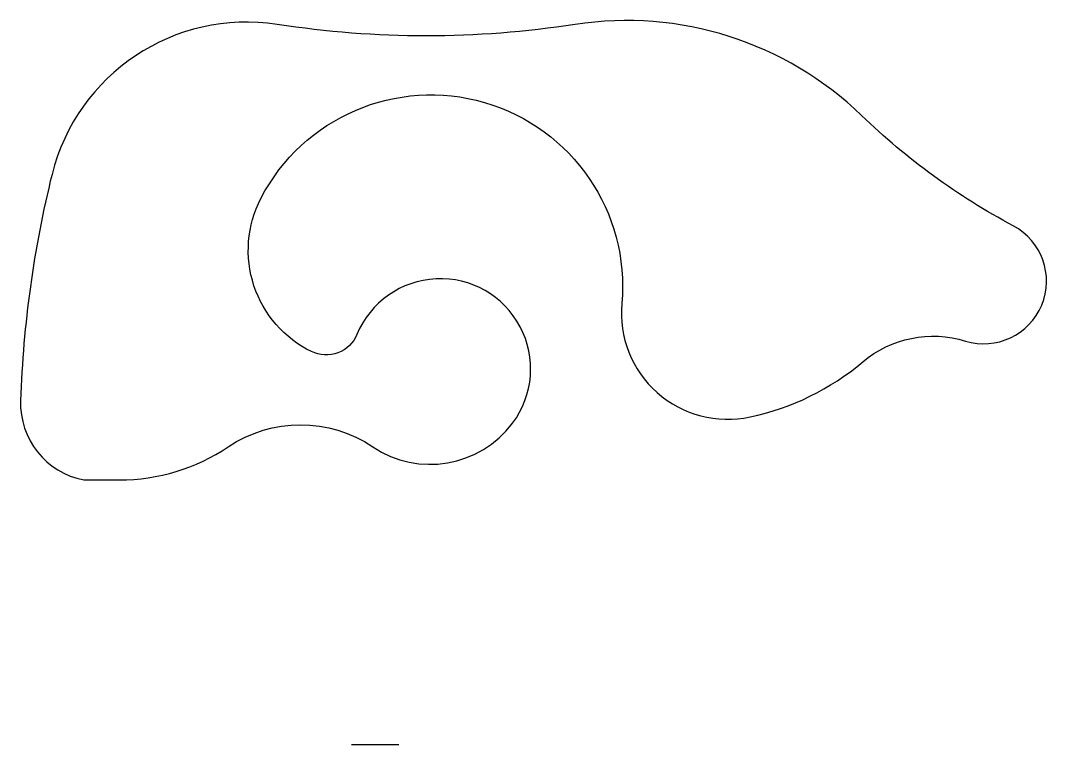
# Model space of a CAD drawing. Header units: metres. Extents: x -2.7 to 40.7, y -11.2 to 19.4.
import ezdxf

# ---------------------------------------------------------------- set-up
doc = ezdxf.new("R2010")
doc.units = ezdxf.units.M
doc.header["$MEASUREMENT"] = 0

msp = doc.modelspace()

# ---------------------------------------------------------------- linework, layer by layer
msp.add_line((11.317, -11.183), (13.317, -11.183))
msp.add_lwpolyline([(0, 0), (1.5, 0, 0.149146), (6.1, 1.403, -0.305079), (12.216, 1.403, 0.3995), (18.125, 2.405, 1.133683), (11.542, 6.153, -0.432709), (9.624, 5.427, -0.420542), (7.482, 11.904, -0.822991), (22.738, 7.465, 0.505364), (28.163, 2.664, 0.122296), (32.931, 4.996, -0.254152), (37.268, 5.876, 0.908301), (39.29, 10.747, -0.069861), (32.88, 15.41, 0.234432), (20.768, 19.261, -0.07648), (8.173, 19.261, 0.387905), (-1.347, 12.923, 0.052627), (-2.677, 3.355, 0.368756), (0, 0, -2.601125)], format="xyb")

doc.saveas('drawing.dxf')
